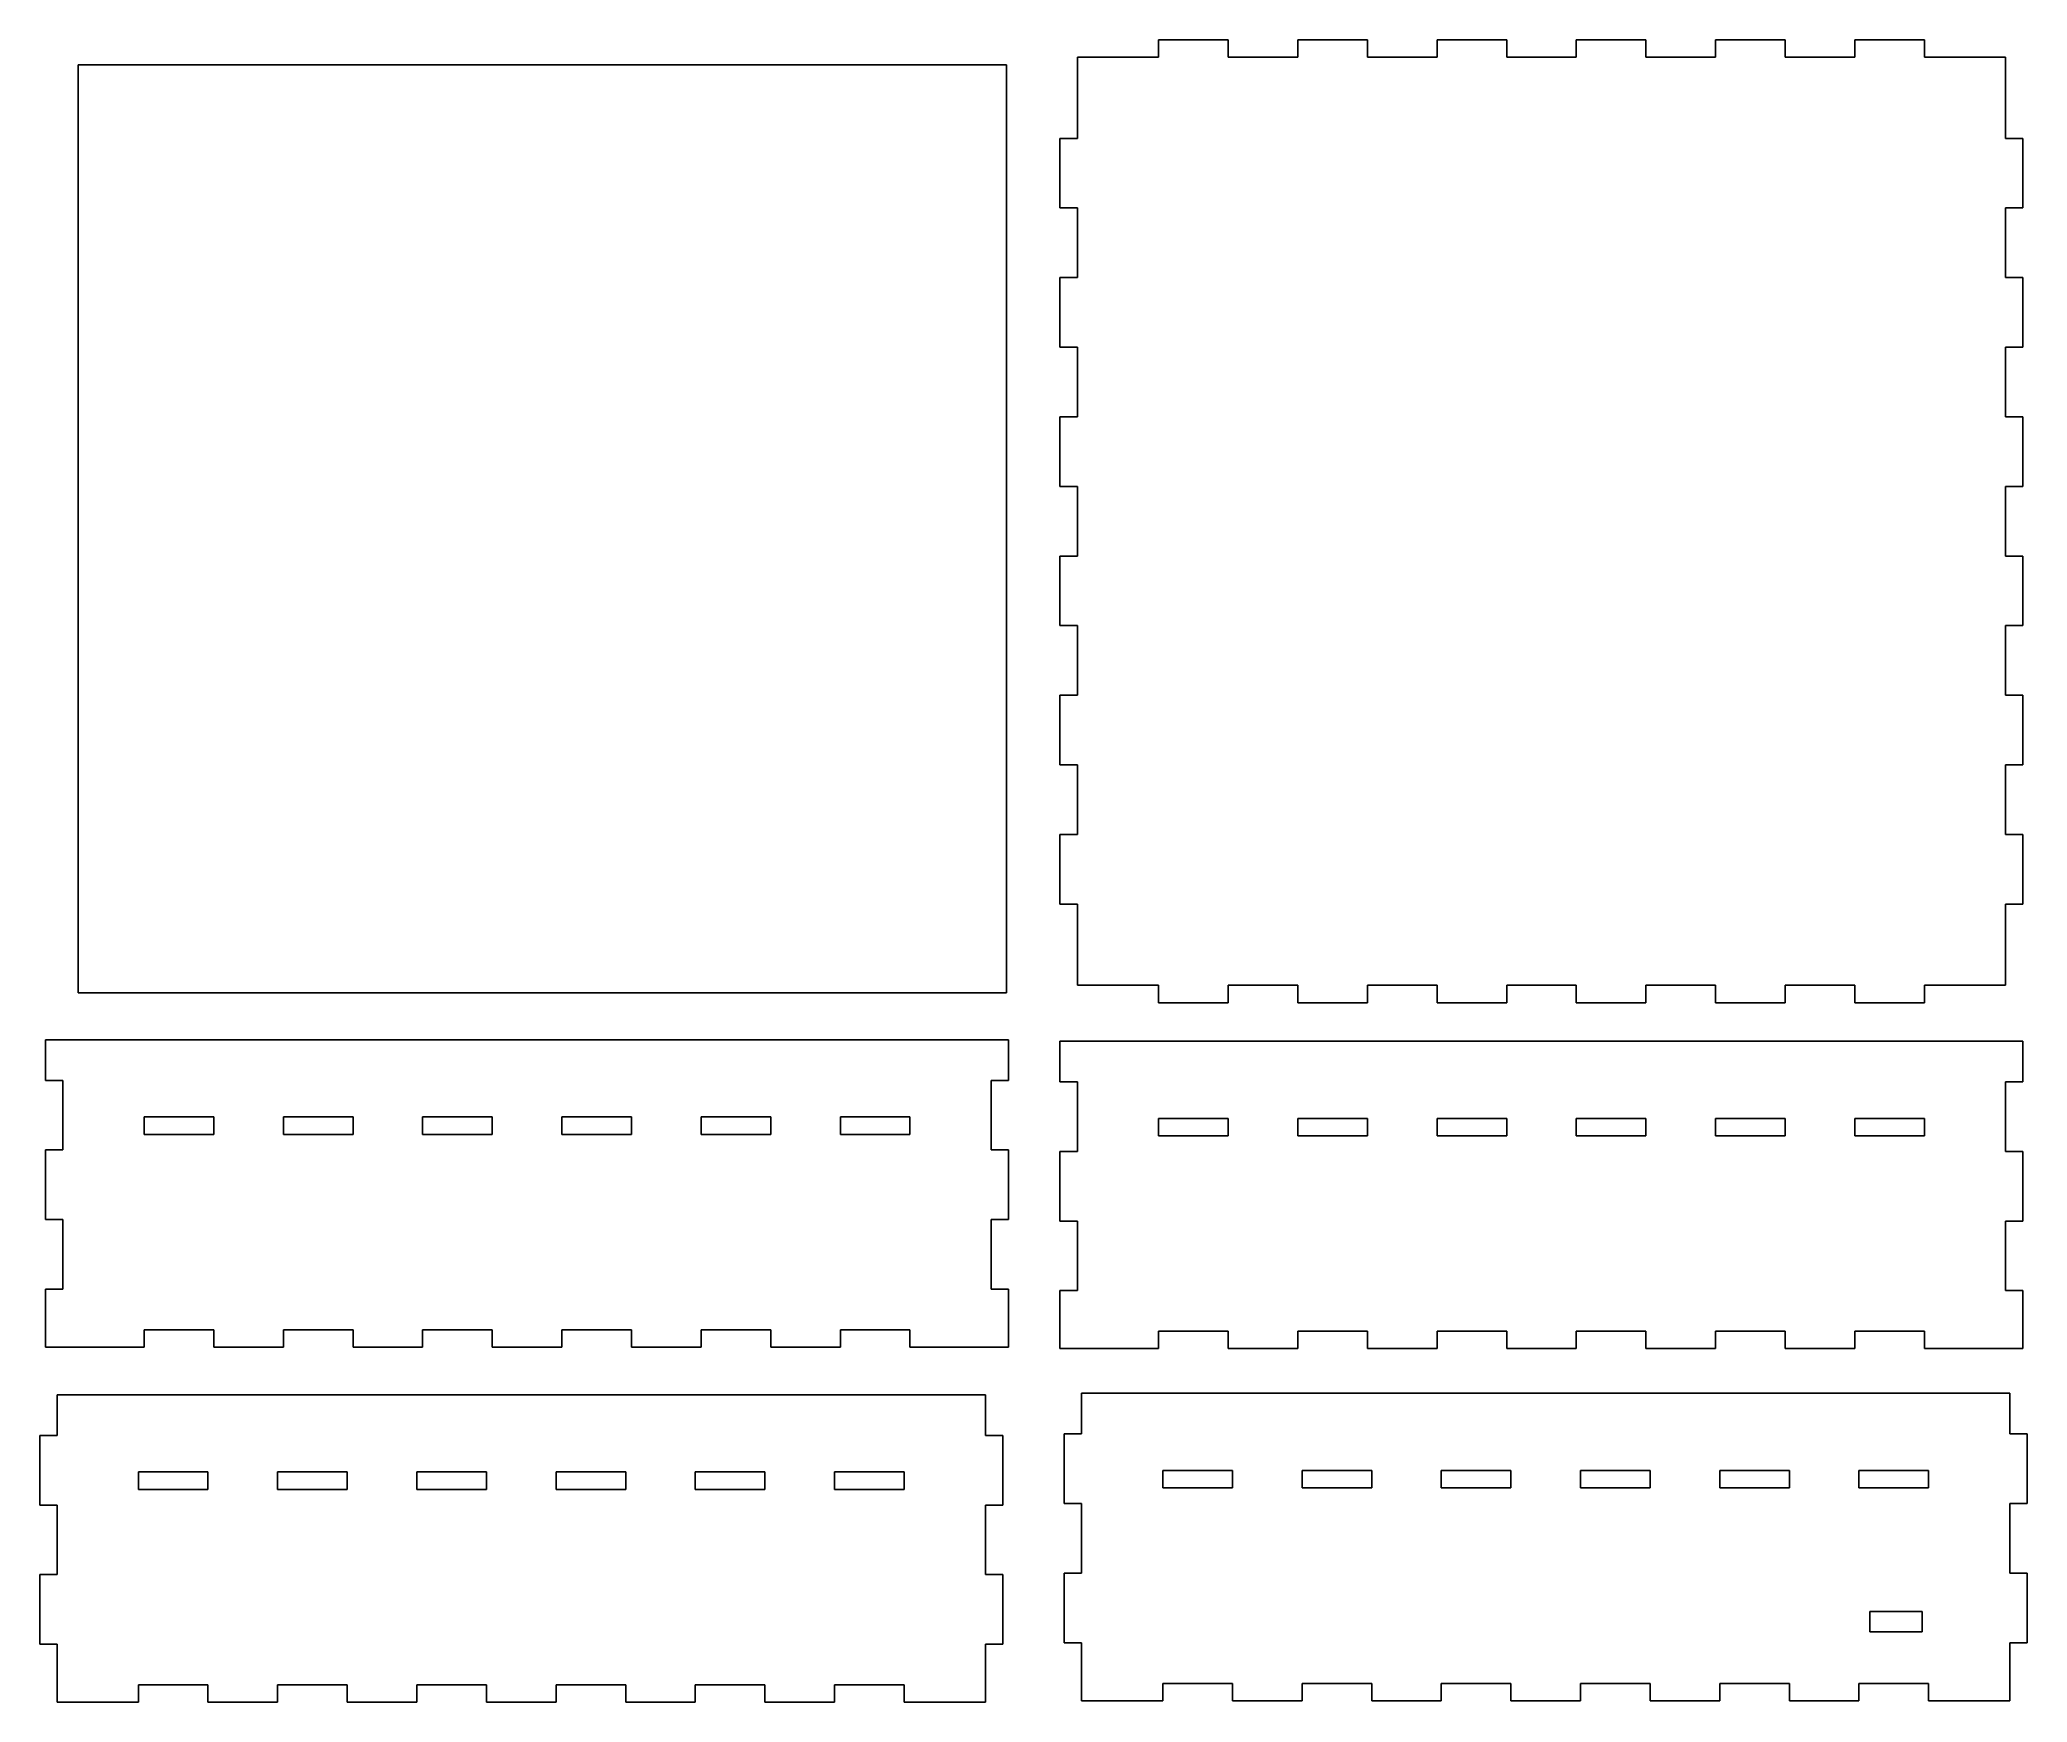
# Model space of a CAD drawing. Header units: millimetres. Extents: x 11 to 353, y 7 to 294.
import ezdxf

# ---------------------------------------------------------------- set-up
doc = ezdxf.new("R2010")
doc.units = ezdxf.units.MM
doc.layers.add('DEFAULT', color=179, linetype='Continuous')

msp = doc.modelspace()

# ---------------------------------------------------------------- linework, layer by layer
at = {"layer": 'DEFAULT', "color": 1}
for p, q in [((215.74, 293.54), (203.74, 293.54)), ((203.74, 293.54), (203.74, 290.54)), ((215.74, 290.54), (215.74, 293.54)), ((239.74, 293.54), (227.74, 293.54)), ((227.74, 293.54), (227.74, 290.54)), ((239.74, 290.54), (239.74, 293.54)), ((263.74, 293.54), (251.74, 293.54)), ((251.74, 293.54), (251.74, 290.54)), ((263.74, 290.54), (263.74, 293.54)), ((287.74, 293.54), (275.74, 293.54)), ((275.74, 293.54), (275.74, 290.54)), ((287.74, 290.54), (287.74, 293.54)), ((311.74, 293.54), (299.74, 293.54)), ((299.74, 293.54), (299.74, 290.54)), ((311.74, 290.54), (311.74, 293.54)), ((335.74, 293.54), (323.74, 293.54)), ((323.74, 293.54), (323.74, 290.54)), ((335.74, 290.54), (335.74, 293.54)), ((17.52, 289.24), (17.52, 129.24)), ((17.52, 289.24), (177.52, 289.24)), ((177.52, 289.24), (177.52, 129.24)), ((203.74, 290.54), (189.74, 290.54)), ((189.74, 290.54), (189.74, 276.54)), ((227.74, 290.54), (215.74, 290.54)), ((251.74, 290.54), (239.74, 290.54)), ((275.74, 290.54), (263.74, 290.54)), ((299.74, 290.54), (287.74, 290.54)), ((323.74, 290.54), (311.74, 290.54)), ((349.74, 290.54), (335.74, 290.54)), ((349.74, 276.54), (349.74, 290.54)), ((189.74, 276.54), (186.74, 276.54)), ((186.74, 276.54), (186.74, 264.54)), ((352.74, 276.54), (349.74, 276.54)), ((352.74, 264.54), (352.74, 276.54)), ((186.74, 264.54), (189.74, 264.54)), ((189.74, 264.54), (189.74, 252.54)), ((349.74, 252.54), (349.74, 264.54)), ((349.74, 264.54), (352.74, 264.54)), ((189.74, 252.54), (186.74, 252.54)), ((186.74, 252.54), (186.74, 240.54)), ((352.74, 252.54), (349.74, 252.54)), ((352.74, 240.54), (352.74, 252.54)), ((186.74, 240.54), (189.74, 240.54)), ((189.74, 240.54), (189.74, 228.54)), ((349.74, 228.54), (349.74, 240.54)), ((349.74, 240.54), (352.74, 240.54)), ((189.74, 228.54), (186.74, 228.54)), ((186.74, 228.54), (186.74, 216.54)), ((352.74, 228.54), (349.74, 228.54)), ((352.74, 216.54), (352.74, 228.54)), ((186.74, 216.54), (189.74, 216.54)), ((189.74, 216.54), (189.74, 204.54)), ((349.74, 204.54), (349.74, 216.54)), ((349.74, 216.54), (352.74, 216.54)), ((189.74, 204.54), (186.74, 204.54)), ((186.74, 204.54), (186.74, 192.54)), ((352.74, 204.54), (349.74, 204.54)), ((352.74, 192.54), (352.74, 204.54)), ((186.74, 192.54), (189.74, 192.54)), ((189.74, 192.54), (189.74, 180.54)), ((349.74, 180.54), (349.74, 192.54)), ((349.74, 192.54), (352.74, 192.54)), ((189.74, 180.54), (186.74, 180.54)), ((186.74, 180.54), (186.74, 168.54)), ((352.74, 180.54), (349.74, 180.54)), ((352.74, 168.54), (352.74, 180.54)), ((186.74, 168.54), (189.74, 168.54)), ((189.74, 168.54), (189.74, 156.54)), ((349.74, 156.54), (349.74, 168.54)), ((349.74, 168.54), (352.74, 168.54)), ((189.74, 156.54), (186.74, 156.54)), ((186.74, 156.54), (186.74, 144.54)), ((352.74, 156.54), (349.74, 156.54)), ((352.74, 144.54), (352.74, 156.54)), ((186.74, 144.54), (189.74, 144.54)), ((189.74, 144.54), (189.74, 130.54)), ((349.74, 130.54), (349.74, 144.54)), ((349.74, 144.54), (352.74, 144.54)), ((189.74, 130.54), (203.74, 130.54)), ((203.74, 130.54), (203.74, 127.54)), ((215.74, 127.54), (215.74, 130.54)), ((215.74, 130.54), (227.74, 130.54)), ((227.74, 130.54), (227.74, 127.54)), ((239.74, 127.54), (239.74, 130.54)), ((239.74, 130.54), (251.74, 130.54)), ((251.74, 130.54), (251.74, 127.54)), ((263.74, 127.54), (263.74, 130.54)), ((263.74, 130.54), (275.74, 130.54)), ((275.74, 130.54), (275.74, 127.54)), ((287.74, 127.54), (287.74, 130.54)), ((287.74, 130.54), (299.74, 130.54)), ((299.74, 130.54), (299.74, 127.54)), ((311.74, 127.54), (311.74, 130.54)), ((311.74, 130.54), (323.74, 130.54)), ((323.74, 130.54), (323.74, 127.54)), ((335.74, 127.54), (335.74, 130.54)), ((335.74, 130.54), (349.74, 130.54)), ((17.52, 129.24), (177.52, 129.24)), ((203.74, 127.54), (215.74, 127.54)), ((227.74, 127.54), (239.74, 127.54)), ((251.74, 127.54), (263.74, 127.54)), ((275.74, 127.54), (287.74, 127.54)), ((299.74, 127.54), (311.74, 127.54)), ((323.74, 127.54), (335.74, 127.54)), ((14.88, 121.15), (11.88, 121.15)), ((11.88, 121.15), (11.88, 114.15)), ((174.88, 121.15), (14.88, 121.15)), ((177.88, 121.15), (174.88, 121.15)), ((177.88, 114.15), (177.88, 121.15)), ((189.74, 120.9), (186.74, 120.9)), ((186.74, 120.9), (186.74, 113.9)), ((349.74, 120.9), (189.74, 120.9)), ((352.74, 120.9), (349.74, 120.9)), ((352.74, 113.9), (352.74, 120.9)), ((11.88, 114.15), (14.88, 114.15)), ((14.88, 114.15), (14.88, 102.15)), ((174.88, 102.15), (174.88, 114.15)), ((174.88, 114.15), (177.88, 114.15)), ((186.74, 113.9), (189.74, 113.9)), ((189.74, 113.9), (189.74, 101.9)), ((349.74, 101.9), (349.74, 113.9)), ((349.74, 113.9), (352.74, 113.9)), ((40.88, 107.84), (28.88, 107.84)), ((28.88, 107.84), (28.88, 104.84)), ((40.88, 104.84), (40.88, 107.84)), ((64.88, 107.84), (52.88, 107.84)), ((52.88, 107.84), (52.88, 104.84)), ((64.88, 104.84), (64.88, 107.84)), ((88.88, 107.84), (76.88, 107.84)), ((76.88, 107.84), (76.88, 104.84)), ((88.88, 104.84), (88.88, 107.84)), ((112.88, 107.84), (100.88, 107.84)), ((100.88, 107.84), (100.88, 104.84)), ((112.88, 104.84), (112.88, 107.84)), ((136.88, 107.84), (124.88, 107.84)), ((124.88, 107.84), (124.88, 104.84)), ((136.88, 104.84), (136.88, 107.84)), ((160.88, 107.84), (148.88, 107.84)), ((148.88, 107.84), (148.88, 104.84)), ((160.88, 104.84), (160.88, 107.84)), ((215.74, 107.6), (203.74, 107.6)), ((203.74, 107.6), (203.74, 104.6)), ((215.74, 104.6), (215.74, 107.6)), ((239.74, 107.6), (227.74, 107.6)), ((227.74, 107.6), (227.74, 104.6)), ((239.74, 104.6), (239.74, 107.6)), ((263.74, 107.6), (251.74, 107.6)), ((251.74, 107.6), (251.74, 104.6)), ((263.74, 104.6), (263.74, 107.6)), ((287.74, 107.6), (275.74, 107.6)), ((275.74, 107.6), (275.74, 104.6)), ((287.74, 104.6), (287.74, 107.6)), ((311.74, 107.6), (299.74, 107.6)), ((299.74, 107.6), (299.74, 104.6)), ((311.74, 104.6), (311.74, 107.6)), ((335.74, 107.6), (323.74, 107.6)), ((323.74, 107.6), (323.74, 104.6)), ((335.74, 104.6), (335.74, 107.6)), ((28.88, 104.84), (40.88, 104.84)), ((52.88, 104.84), (64.88, 104.84)), ((76.88, 104.84), (88.88, 104.84)), ((100.88, 104.84), (112.88, 104.84)), ((124.88, 104.84), (136.88, 104.84)), ((148.88, 104.84), (160.88, 104.84)), ((203.74, 104.6), (215.74, 104.6)), ((227.74, 104.6), (239.74, 104.6)), ((251.74, 104.6), (263.74, 104.6)), ((275.74, 104.6), (287.74, 104.6)), ((299.74, 104.6), (311.74, 104.6)), ((323.74, 104.6), (335.74, 104.6)), ((14.88, 102.15), (11.88, 102.15)), ((11.88, 102.15), (11.88, 90.15)), ((177.88, 102.15), (174.88, 102.15)), ((177.88, 90.15), (177.88, 102.15)), ((189.74, 101.9), (186.74, 101.9)), ((186.74, 101.9), (186.74, 89.9)), ((352.74, 101.9), (349.74, 101.9)), ((352.74, 89.9), (352.74, 101.9)), ((11.88, 90.15), (14.88, 90.15)), ((14.88, 90.15), (14.88, 78.15)), ((174.88, 78.15), (174.88, 90.15)), ((174.88, 90.15), (177.88, 90.15)), ((186.74, 89.9), (189.74, 89.9)), ((189.74, 89.9), (189.74, 77.9)), ((349.74, 77.9), (349.74, 89.9)), ((349.74, 89.9), (352.74, 89.9)), ((14.88, 78.15), (11.88, 78.15)), ((11.88, 78.15), (11.88, 71.15)), ((177.88, 78.15), (174.88, 78.15)), ((177.88, 71.15), (177.88, 78.15)), ((189.74, 77.9), (186.74, 77.9)), ((186.74, 77.9), (186.74, 70.9)), ((352.74, 77.9), (349.74, 77.9)), ((352.74, 70.9), (352.74, 77.9)), ((11.88, 71.15), (11.88, 68.15)), ((28.88, 68.15), (28.88, 71.15)), ((28.88, 71.15), (40.88, 71.15)), ((40.88, 71.15), (40.88, 68.15)), ((52.88, 68.15), (52.88, 71.15)), ((52.88, 71.15), (64.88, 71.15)), ((64.88, 71.15), (64.88, 68.15)), ((76.88, 68.15), (76.88, 71.15)), ((76.88, 71.15), (88.88, 71.15)), ((88.88, 71.15), (88.88, 68.15)), ((100.88, 68.15), (100.88, 71.15)), ((100.88, 71.15), (112.88, 71.15)), ((112.88, 71.15), (112.88, 68.15)), ((124.88, 68.15), (124.88, 71.15)), ((124.88, 71.15), (136.88, 71.15)), ((136.88, 71.15), (136.88, 68.15)), ((148.88, 68.15), (148.88, 71.15)), ((148.88, 71.15), (160.88, 71.15)), ((160.88, 71.15), (160.88, 68.15)), ((177.88, 68.15), (177.88, 71.15)), ((186.74, 70.9), (186.74, 67.9)), ((203.74, 67.9), (203.74, 70.9)), ((203.74, 70.9), (215.74, 70.9)), ((215.74, 70.9), (215.74, 67.9)), ((227.74, 67.9), (227.74, 70.9)), ((227.74, 70.9), (239.74, 70.9)), ((239.74, 70.9), (239.74, 67.9)), ((251.74, 67.9), (251.74, 70.9)), ((251.74, 70.9), (263.74, 70.9)), ((263.74, 70.9), (263.74, 67.9)), ((275.74, 67.9), (275.74, 70.9)), ((275.74, 70.9), (287.74, 70.9)), ((287.74, 70.9), (287.74, 67.9)), ((299.74, 67.9), (299.74, 70.9)), ((299.74, 70.9), (311.74, 70.9)), ((311.74, 70.9), (311.74, 67.9)), ((323.74, 67.9), (323.74, 70.9)), ((323.74, 70.9), (335.74, 70.9)), ((335.74, 70.9), (335.74, 67.9)), ((352.74, 67.9), (352.74, 70.9)), ((11.88, 68.15), (14.88, 68.15)), ((14.88, 68.15), (28.88, 68.15)), ((40.88, 68.15), (52.88, 68.15)), ((64.88, 68.15), (76.88, 68.15)), ((88.88, 68.15), (100.88, 68.15)), ((112.88, 68.15), (124.88, 68.15)), ((136.88, 68.15), (148.88, 68.15)), ((160.88, 68.15), (174.88, 68.15)), ((174.88, 68.15), (177.88, 68.15)), ((186.74, 67.9), (189.74, 67.9)), ((189.74, 67.9), (203.74, 67.9)), ((215.74, 67.9), (227.74, 67.9)), ((239.74, 67.9), (251.74, 67.9)), ((263.74, 67.9), (275.74, 67.9)), ((287.74, 67.9), (299.74, 67.9)), ((311.74, 67.9), (323.74, 67.9)), ((335.74, 67.9), (349.74, 67.9)), ((349.74, 67.9), (352.74, 67.9)), ((173.88, 59.94), (13.88, 59.94)), ((13.88, 59.94), (13.88, 52.94)), ((173.88, 52.94), (173.88, 59.94)), ((350.47, 60.2), (190.47, 60.2)), ((190.47, 60.2), (190.47, 53.2)), ((350.47, 53.2), (350.47, 60.2)), ((13.88, 52.94), (10.88, 52.94)), ((10.88, 52.94), (10.88, 40.94)), ((176.88, 52.94), (173.88, 52.94)), ((176.88, 40.94), (176.88, 52.94)), ((190.47, 53.2), (187.47, 53.2)), ((187.47, 53.2), (187.47, 41.2)), ((353.47, 53.2), (350.47, 53.2)), ((353.47, 41.2), (353.47, 53.2)), ((39.88, 46.64), (27.88, 46.64)), ((27.88, 46.64), (27.88, 43.64)), ((39.88, 43.64), (39.88, 46.64)), ((63.88, 46.64), (51.88, 46.64)), ((51.88, 46.64), (51.88, 43.64)), ((63.88, 43.64), (63.88, 46.64)), ((87.88, 46.64), (75.88, 46.64)), ((75.88, 46.64), (75.88, 43.64)), ((87.88, 43.64), (87.88, 46.64)), ((111.88, 46.64), (99.88, 46.64)), ((99.88, 46.64), (99.88, 43.64)), ((111.88, 43.64), (111.88, 46.64)), ((135.88, 46.64), (123.88, 46.64)), ((123.88, 46.64), (123.88, 43.64)), ((135.88, 43.64), (135.88, 46.64)), ((159.88, 46.64), (147.88, 46.64)), ((147.88, 46.64), (147.88, 43.64)), ((159.88, 43.64), (159.88, 46.64)), ((216.47, 46.9), (204.47, 46.9)), ((204.47, 46.9), (204.47, 43.9)), ((216.47, 43.9), (216.47, 46.9)), ((240.47, 46.9), (228.47, 46.9)), ((228.47, 46.9), (228.47, 43.9)), ((240.47, 43.9), (240.47, 46.9)), ((264.47, 46.9), (252.47, 46.9)), ((252.47, 46.9), (252.47, 43.9)), ((264.47, 43.9), (264.47, 46.9)), ((288.47, 46.9), (276.47, 46.9)), ((276.47, 46.9), (276.47, 43.9)), ((288.47, 43.9), (288.47, 46.9)), ((312.47, 46.9), (300.47, 46.9)), ((300.47, 46.9), (300.47, 43.9)), ((312.47, 43.9), (312.47, 46.9)), ((336.47, 46.9), (324.47, 46.9)), ((324.47, 46.9), (324.47, 43.9)), ((336.47, 43.9), (336.47, 46.9)), ((27.88, 43.64), (39.88, 43.64)), ((51.88, 43.64), (63.88, 43.64)), ((75.88, 43.64), (87.88, 43.64)), ((99.88, 43.64), (111.88, 43.64)), ((123.88, 43.64), (135.88, 43.64)), ((147.88, 43.64), (159.88, 43.64)), ((187.47, 41.2), (190.47, 41.2)), ((190.47, 41.2), (190.47, 29.2)), ((204.47, 43.9), (216.47, 43.9)), ((228.47, 43.9), (240.47, 43.9)), ((252.47, 43.9), (264.47, 43.9)), ((276.47, 43.9), (288.47, 43.9)), ((300.47, 43.9), (312.47, 43.9)), ((324.47, 43.9), (336.47, 43.9)), ((350.47, 29.2), (350.47, 41.2)), ((350.47, 41.2), (353.47, 41.2)), ((10.88, 40.94), (13.88, 40.94)), ((13.88, 40.94), (13.88, 28.94)), ((173.88, 28.94), (173.88, 40.94)), ((173.88, 40.94), (176.88, 40.94)), ((13.88, 28.94), (10.88, 28.94)), ((10.88, 28.94), (10.88, 16.94)), ((176.88, 28.94), (173.88, 28.94)), ((176.88, 16.94), (176.88, 28.94)), ((190.47, 29.2), (187.47, 29.2)), ((187.47, 29.2), (187.47, 17.2)), ((353.47, 29.2), (350.47, 29.2)), ((353.47, 17.2), (353.47, 29.2)), ((326.36, 22.59), (326.36, 19.09)), ((335.36, 22.59), (326.36, 22.59)), ((335.36, 19.09), (335.36, 22.59)), ((187.47, 17.2), (190.47, 17.2)), ((190.47, 17.2), (190.47, 10.2)), ((326.36, 19.09), (335.36, 19.09)), ((350.47, 10.2), (350.47, 17.2)), ((350.47, 17.2), (353.47, 17.2)), ((10.88, 16.94), (13.88, 16.94)), ((13.88, 16.94), (13.88, 9.94)), ((173.88, 9.94), (173.88, 16.94)), ((173.88, 16.94), (176.88, 16.94)), ((13.88, 9.94), (13.88, 6.94)), ((13.88, 6.94), (27.88, 6.94)), ((27.88, 6.94), (27.88, 9.94)), ((27.88, 9.94), (39.88, 9.94)), ((39.88, 9.94), (39.88, 6.94)), ((39.88, 6.94), (51.88, 6.94)), ((51.88, 6.94), (51.88, 9.94)), ((51.88, 9.94), (63.88, 9.94)), ((63.88, 9.94), (63.88, 6.94)), ((63.88, 6.94), (75.88, 6.94)), ((75.88, 6.94), (75.88, 9.94)), ((75.88, 9.94), (87.88, 9.94)), ((87.88, 9.94), (87.88, 6.94)), ((87.88, 6.94), (99.88, 6.94)), ((99.88, 6.94), (99.88, 9.94)), ((99.88, 9.94), (111.88, 9.94)), ((111.88, 9.94), (111.88, 6.94)), ((111.88, 6.94), (123.88, 6.94)), ((123.88, 6.94), (123.88, 9.94)), ((123.88, 9.94), (135.88, 9.94)), ((135.88, 9.94), (135.88, 6.94)), ((135.88, 6.94), (147.88, 6.94)), ((147.88, 6.94), (147.88, 9.94)), ((147.88, 9.94), (159.88, 9.94)), ((159.88, 9.94), (159.88, 6.94)), ((159.88, 6.94), (173.88, 6.94)), ((173.88, 6.94), (173.88, 9.94)), ((190.47, 10.2), (190.47, 7.2)), ((190.47, 7.2), (204.47, 7.2)), ((204.47, 7.2), (204.47, 10.2)), ((204.47, 10.2), (216.47, 10.2)), ((216.47, 10.2), (216.47, 7.2)), ((216.47, 7.2), (228.47, 7.2)), ((228.47, 7.2), (228.47, 10.2)), ((228.47, 10.2), (240.47, 10.2)), ((240.47, 10.2), (240.47, 7.2)), ((240.47, 7.2), (252.47, 7.2)), ((252.47, 7.2), (252.47, 10.2)), ((252.47, 10.2), (264.47, 10.2)), ((264.47, 10.2), (264.47, 7.2)), ((264.47, 7.2), (276.47, 7.2)), ((276.47, 7.2), (276.47, 10.2)), ((276.47, 10.2), (288.47, 10.2)), ((288.47, 10.2), (288.47, 7.2)), ((288.47, 7.2), (300.47, 7.2)), ((300.47, 7.2), (300.47, 10.2)), ((300.47, 10.2), (312.47, 10.2)), ((312.47, 10.2), (312.47, 7.2)), ((312.47, 7.2), (324.47, 7.2)), ((324.47, 7.2), (324.47, 10.2)), ((324.47, 10.2), (336.47, 10.2)), ((336.47, 10.2), (336.47, 7.2)), ((336.47, 7.2), (350.47, 7.2)), ((350.47, 7.2), (350.47, 10.2))]:
    msp.add_line(p, q, dxfattribs=at)

doc.saveas('drawing.dxf')
